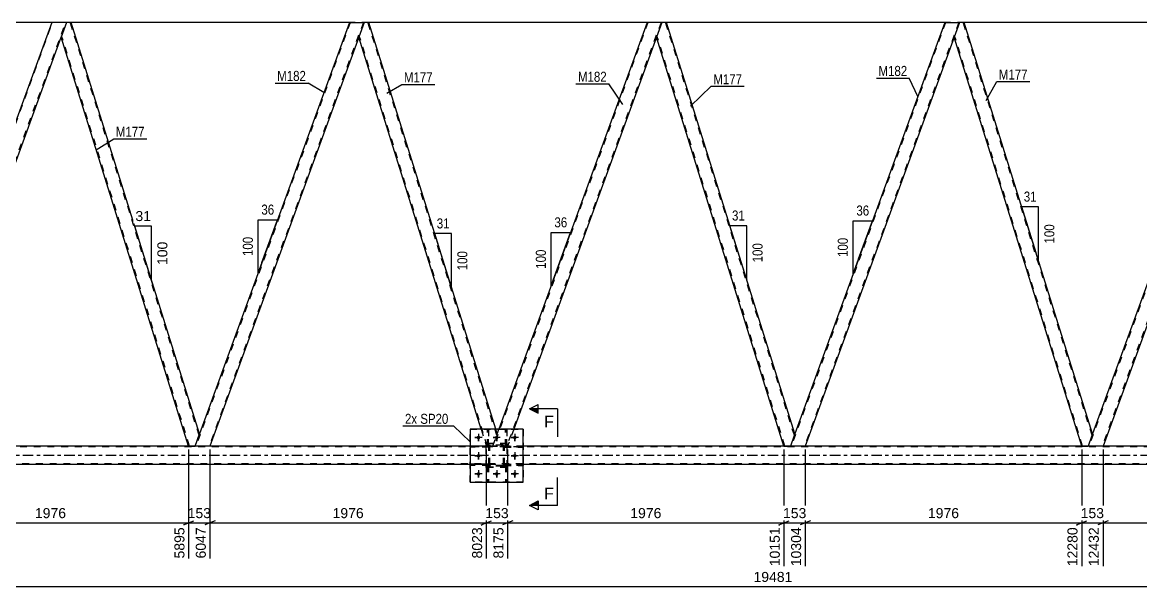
# Model space of a CAD drawing. Header units: millimetres. Extents: x 0 to 841, y 0 to 594.
# Drawn here: x 214.6 to 534.4, y 271.5 to 433 of the extents above; entities that cross this region are included whole.
import ezdxf

# ---------------------------------------------------------------- set-up
doc = ezdxf.new("R2010")
doc.units = ezdxf.units.MM
doc.linetypes.add('DXK_LINE_DOT2', pattern=[3.9198, 1.9599, -1.9599])
doc.linetypes.add('DXK_LINE_DOT3', pattern=[5.9187, 2.979, -0.9799, 0.9799, -0.9799])
doc.styles.add('Arial', font='ARIAL.TTF', dxfattribs={"height": 0.2})
doc.styles.add('Arial Narrow', font='ARIALN.TTF', dxfattribs={"height": 0.2})

# ---------------------------------------------------------------- blocks, each defined once
blk = doc.blocks.new('Part-318886624-3119 - 3093')
at = {"color": 7, "linetype": 'DXK_LINE_DOT2'}
for p, q in [((478.6, 432.97), (434.48, 311.75)), ((482.35, 432.97), (438.23, 311.75)), ((478.6, 432.97), (478.62, 432.97)), ((482.6, 432.97), (481.06, 428.72)), ((435.49, 315.22), (434.23, 311.75)), ((438.48, 311.75), (434.23, 311.75))]:
    blk.add_line(p, q, dxfattribs=at)
at = {"color": 2, "linetype": 'Continuous'}
for p, q in [((478.35, 432.97), (435.49, 315.22)), ((478.35, 432.97), (482.6, 432.97)), ((481.06, 428.72), (438.48, 311.75))]:
    blk.add_line(p, q, dxfattribs=at)
blk = doc.blocks.new('Part-318886624-3114 - 3093')
at = {"color": 7, "linetype": 'DXK_LINE_DOT2'}
for p, q in [((563.74, 432.97), (519.62, 311.75)), ((567.48, 432.97), (523.36, 311.75)), ((563.74, 432.97), (563.76, 432.97)), ((567.74, 432.97), (566.19, 428.72)), ((520.62, 315.22), (519.36, 311.75)), ((523.62, 311.75), (519.36, 311.75))]:
    blk.add_line(p, q, dxfattribs=at)
at = {"color": 2, "linetype": 'Continuous'}
for p, q in [((563.48, 432.97), (520.62, 315.22)), ((563.48, 432.97), (567.74, 432.97)), ((566.19, 428.72), (523.62, 311.75))]:
    blk.add_line(p, q, dxfattribs=at)
blk = doc.blocks.new('Part-318886624-3571 - 3093')
at = {"color": 7, "linetype": 'DXK_LINE_DOT2'}
for p, q in [((348.01, 311.74), (342.61, 311.74)), ((342.61, 311.42), (342.61, 311.74)), ((348.01, 311.42), (342.61, 311.42)), ((347.41, 311.42), (347.41, 311.74)), ((348.01, 311.74), (348.01, 311.42))]:
    blk.add_line(p, q, dxfattribs=at)
blk = doc.blocks.new('Part-318886624-3124 - 3093')
at = {"color": 7, "linetype": 'DXK_LINE_DOT2'}
for p, q in [((308.33, 432.97), (264.21, 311.75)), ((312.08, 432.97), (267.96, 311.75)), ((308.33, 432.97), (308.35, 432.97)), ((312.34, 432.97), (310.79, 428.72)), ((265.22, 315.22), (263.96, 311.75)), ((268.22, 311.75), (263.96, 311.75))]:
    blk.add_line(p, q, dxfattribs=at)
at = {"color": 2, "linetype": 'Continuous'}
for p, q in [((308.08, 432.97), (265.22, 315.22)), ((308.08, 432.97), (312.34, 432.97)), ((310.79, 428.72), (268.22, 311.75))]:
    blk.add_line(p, q, dxfattribs=at)
blk = doc.blocks.new('Part-318886624-3125 - 3093')
at = {"color": 7, "linetype": 'DXK_LINE_DOT2'}
for p, q in [((348.01, 306.54), (342.61, 306.54)), ((342.61, 306.54), (342.61, 306.22)), ((348.01, 306.22), (342.61, 306.22)), ((347.41, 306.22), (347.41, 306.54)), ((348.01, 306.22), (348.01, 306.54))]:
    blk.add_line(p, q, dxfattribs=at)
blk = doc.blocks.new('Part-318886624-3126 - 3093')
at = {"color": 7, "linetype": 'DXK_LINE_DOT2'}
for p, q in [((352.76, 311.73), (352.76, 316.58)), ((352.76, 316.58), (353.08, 316.58)), ((353.08, 316.58), (353.08, 311.73)), ((352.76, 312.33), (353.08, 312.33)), ((353.08, 311.73), (352.76, 311.73))]:
    blk.add_line(p, q, dxfattribs=at)
blk = doc.blocks.new('Part-318886624-3141 - 3093')
at = {"color": 2, "linetype": 'Continuous'}
for p, q in [((227.2, 432.97), (225.65, 428.72)), ((228.52, 432.97), (227.2, 432.97)), ((265.22, 315.22), (228.52, 432.97)), ((262.11, 311.75), (225.65, 428.72)), ((263.96, 311.75), (265.22, 315.22))]:
    blk.add_line(p, q, dxfattribs=at)
at = {"color": 7, "linetype": 'DXK_LINE_DOT2'}
for p, q in [((265.09, 314.85), (228.27, 432.97)), ((262.36, 311.75), (225.79, 429.09)), ((262.11, 311.75), (263.96, 311.75))]:
    blk.add_line(p, q, dxfattribs=at)
blk = doc.blocks.new('Part-318886624-3156 - 3093')
at = {"color": 7, "linetype": 'DXK_LINE_DOT2'}
for p, q in [((179.08, 311.75), (223.2, 432.97)), ((182.83, 311.75), (226.95, 432.97)), ((223.2, 432.97), (223.22, 432.97)), ((227.2, 432.97), (225.65, 428.72)), ((178.82, 311.75), (180.58, 316.58)), ((183.08, 311.75), (184.84, 316.58)), ((183.08, 311.75), (178.82, 311.75))]:
    blk.add_line(p, q, dxfattribs=at)
at = {"color": 2, "linetype": 'Continuous'}
for p, q in [((222.94, 432.97), (180.58, 316.58)), ((227.2, 432.97), (222.94, 432.97)), ((184.84, 316.58), (225.65, 428.72))]:
    blk.add_line(p, q, dxfattribs=at)
blk = doc.blocks.new('Part-318886624-3166 - 3093')
at = {"color": 2, "linetype": 'Continuous'}
for p, q in [((312.34, 432.97), (310.79, 428.72)), ((313.65, 432.97), (312.34, 432.97)), ((349.93, 316.58), (313.65, 432.97)), ((345.74, 316.58), (310.79, 428.72))]:
    blk.add_line(p, q, dxfattribs=at)
at = {"color": 7, "linetype": 'DXK_LINE_DOT2'}
for p, q in [((350.22, 314.85), (313.4, 432.97)), ((347.5, 311.75), (310.92, 429.09)), ((345.74, 316.58), (347.25, 311.75)), ((349.09, 311.75), (350.36, 315.22)), ((350.36, 315.22), (349.93, 316.58)), ((347.25, 311.75), (349.09, 311.75))]:
    blk.add_line(p, q, dxfattribs=at)
blk = doc.blocks.new('Part-318886624-3261 - 3093')
at = {"color": 2, "linetype": 'Continuous'}
for p, q in [((482.6, 432.97), (481.06, 428.72)), ((483.92, 432.97), (482.6, 432.97)), ((520.62, 315.22), (483.92, 432.97)), ((517.52, 311.75), (481.06, 428.72)), ((520.35, 314.48), (519.36, 311.75)), ((520.62, 315.22), (520.35, 314.48))]:
    blk.add_line(p, q, dxfattribs=at)
at = {"color": 7, "linetype": 'DXK_LINE_DOT2'}
for p, q in [((520.49, 314.85), (483.67, 432.97)), ((517.77, 311.75), (481.19, 429.09)), ((520.6, 315.17), (520.35, 314.48)), ((517.52, 311.75), (519.36, 311.75))]:
    blk.add_line(p, q, dxfattribs=at)
blk = doc.blocks.new('Part-318886624-3278 - 3093')
at = {"color": 7, "linetype": 'DXK_LINE_DOT2'}
for p, q in [((393.47, 432.97), (349.35, 311.75)), ((397.21, 432.97), (353.09, 311.75)), ((393.47, 432.97), (393.49, 432.97)), ((397.47, 432.97), (395.92, 428.72)), ((349.09, 311.75), (350.85, 316.58)), ((355.11, 316.58), (353.35, 311.75)), ((353.35, 311.75), (349.09, 311.75))]:
    blk.add_line(p, q, dxfattribs=at)
at = {"color": 2, "linetype": 'Continuous'}
for p, q in [((393.21, 432.97), (350.85, 316.58)), ((397.47, 432.97), (393.21, 432.97)), ((395.92, 428.72), (355.11, 316.58))]:
    blk.add_line(p, q, dxfattribs=at)
blk = doc.blocks.new('Part-318886624-3289 - 3093')
at = {"color": 2, "linetype": 'Continuous'}
for p, q in [((342.61, 316.58), (342.61, 301.38)), ((357.81, 316.58), (342.61, 316.58)), ((357.81, 301.38), (357.81, 316.58)), ((342.61, 301.38), (357.81, 301.38))]:
    blk.add_line(p, q, dxfattribs=at)
blk = doc.blocks.new('Part-318886624-3294 - 3093')
at = {"color": 7, "linetype": 'DXK_LINE_DOT2'}
for p, q in [((342.61, 301.38), (342.61, 316.58)), ((342.61, 316.58), (357.81, 316.58)), ((357.81, 316.58), (357.81, 301.38)), ((357.81, 301.38), (342.61, 301.38))]:
    blk.add_line(p, q, dxfattribs=at)
blk = doc.blocks.new('Part-318886624-3305 - 3093')
at = {"color": 7, "linetype": 'DXK_LINE_DOT2'}
for p, q in [((347.56, 311.73), (347.56, 316.58)), ((347.56, 316.58), (347.88, 316.58)), ((347.88, 316.58), (347.88, 311.73)), ((347.56, 312.33), (347.88, 312.33)), ((347.88, 311.73), (347.56, 311.73))]:
    blk.add_line(p, q, dxfattribs=at)
blk = doc.blocks.new('Part-318886624-3359 - 3093')
at = {"color": 2, "linetype": 'Continuous'}
for p, q in [((222.94, 432.97), (143.38, 432.97)), ((308.08, 432.97), (228.52, 432.97)), ((393.21, 432.97), (313.65, 432.97)), ((478.35, 432.97), (398.79, 432.97)), ((563.48, 432.97), (483.92, 432.97))]:
    blk.add_line(p, q, dxfattribs=at)
at = {"color": 7, "linetype": 'DXK_LINE_DOT2'}
for p, q in [((228.52, 432.97), (222.94, 432.97)), ((313.65, 432.97), (308.08, 432.97)), ((398.79, 432.97), (393.21, 432.97)), ((483.92, 432.97), (478.35, 432.97))]:
    blk.add_line(p, q, dxfattribs=at)
blk = doc.blocks.new('Bolt-318886624-3406 - 3093')
at = {"color": 1, "linetype": 'Continuous'}
for p, q in [((343.97, 314.18), (344.66, 314.18)), ((345.01, 315.22), (345.01, 314.52)), ((345.01, 313.14), (345.01, 313.83)), ((346.05, 314.18), (345.36, 314.18)), ((349.17, 314.18), (349.86, 314.18)), ((350.21, 315.22), (350.21, 314.52)), ((350.21, 313.14), (350.21, 313.83)), ((351.25, 314.18), (350.56, 314.18)), ((354.37, 314.18), (355.06, 314.18)), ((355.41, 315.22), (355.41, 314.52)), ((355.41, 313.14), (355.41, 313.83)), ((356.45, 314.18), (355.76, 314.18)), ((343.97, 308.98), (344.66, 308.98)), ((345.01, 310.02), (345.01, 309.32)), ((345.01, 307.94), (345.01, 308.63)), ((346.05, 308.98), (345.36, 308.98)), ((354.37, 308.98), (355.06, 308.98)), ((355.41, 310.02), (355.41, 309.32)), ((355.41, 307.94), (355.41, 308.63)), ((356.45, 308.98), (355.76, 308.98)), ((345.01, 304.82), (345.01, 304.12)), ((350.21, 304.82), (350.21, 304.12)), ((355.41, 304.82), (355.41, 304.12)), ((343.97, 303.78), (344.66, 303.78)), ((345.01, 302.74), (345.01, 303.43)), ((346.05, 303.78), (345.36, 303.78)), ((349.17, 303.78), (349.86, 303.78)), ((350.21, 302.74), (350.21, 303.43)), ((351.25, 303.78), (350.56, 303.78)), ((354.37, 303.78), (355.06, 303.78)), ((355.41, 302.74), (355.41, 303.43)), ((356.45, 303.78), (355.76, 303.78))]:
    blk.add_line(p, q, dxfattribs=at)
blk = doc.blocks.new('Bolt-318886624-3407 - 3093')
at = {"linetype": 'Continuous'}
for points in [[(345.53, 314.18, -1), (344.49, 314.18, -1)], [(350.73, 314.18, -1), (349.69, 314.18, -1)], [(355.93, 314.18, -1), (354.89, 314.18, -1)], [(345.53, 308.98, -1), (344.49, 308.98, -1)], [(355.93, 308.98, -1), (354.89, 308.98, -1)], [(345.53, 303.78, -1), (344.49, 303.78, -1)], [(350.73, 303.78, -1), (349.69, 303.78, -1)], [(355.93, 303.78, -1), (354.89, 303.78, -1)]]:
    blk.add_hatch(color=1, dxfattribs=at).paths.add_polyline_path(points)
at = {"color": 1, "linetype": 'Continuous'}
for p, q in [((346.05, 314.18), (343.97, 314.18)), ((345.01, 315.22), (345.01, 313.14)), ((351.25, 314.18), (349.17, 314.18)), ((350.21, 315.22), (350.21, 313.14)), ((356.45, 314.18), (354.37, 314.18)), ((355.41, 315.22), (355.41, 313.14)), ((346.05, 308.98), (343.97, 308.98)), ((345.01, 310.02), (345.01, 307.94)), ((356.45, 308.98), (354.37, 308.98)), ((355.41, 310.02), (355.41, 307.94)), ((345.01, 304.82), (345.01, 302.74)), ((350.21, 304.82), (350.21, 302.74)), ((355.41, 304.82), (355.41, 302.74)), ((346.05, 303.78), (343.97, 303.78)), ((351.25, 303.78), (349.17, 303.78)), ((356.45, 303.78), (354.37, 303.78))]:
    blk.add_line(p, q, dxfattribs=at)
blk = doc.blocks.new('Part-318886624-3599 - 3093')
at = {"color": 7, "linetype": 'DXK_LINE_DOT2'}
for p, q in [((352.41, 311.42), (352.41, 311.74)), ((352.41, 311.74), (357.81, 311.74)), ((357.81, 311.42), (352.41, 311.42)), ((353.01, 311.42), (353.01, 311.74)), ((357.81, 311.74), (357.81, 311.42))]:
    blk.add_line(p, q, dxfattribs=at)
blk = doc.blocks.new('Part-318886624-3595 - 3093')
at = {"color": 7, "linetype": 'DXK_LINE_DOT2'}
for p, q in [((347.56, 306.21), (347.88, 306.21)), ((347.56, 306.21), (347.56, 301.38)), ((347.56, 305.61), (347.88, 305.61)), ((347.88, 306.21), (347.88, 301.38)), ((347.88, 301.38), (347.56, 301.38))]:
    blk.add_line(p, q, dxfattribs=at)
blk = doc.blocks.new('Part-318886624-3480 - 3093')
at = {"color": 7, "linetype": 'DXK_LINE_DOT2'}
for p, q in [((348.01, 311.74), (342.61, 311.74)), ((342.61, 311.74), (342.61, 311.42)), ((348.01, 311.42), (342.61, 311.42)), ((347.41, 311.42), (347.41, 311.74)), ((348.01, 311.42), (348.01, 311.74))]:
    blk.add_line(p, q, dxfattribs=at)
blk = doc.blocks.new('Part-318886624-3481 - 3093')
at = {"color": 7, "linetype": 'DXK_LINE_DOT2'}
for p, q in [((357.81, 306.54), (352.41, 306.54)), ((352.41, 306.54), (352.41, 306.22)), ((352.41, 306.22), (357.81, 306.22)), ((353.01, 306.22), (353.01, 306.54)), ((357.81, 306.22), (357.81, 306.54))]:
    blk.add_line(p, q, dxfattribs=at)
blk = doc.blocks.new('Part-318886624-3482 - 3093')
at = {"color": 7, "linetype": 'DXK_LINE_DOT2'}
for p, q in [((357.81, 311.74), (352.41, 311.74)), ((352.41, 311.74), (352.41, 311.42)), ((352.41, 311.42), (357.81, 311.42)), ((353.01, 311.42), (353.01, 311.74)), ((357.81, 311.42), (357.81, 311.74))]:
    blk.add_line(p, q, dxfattribs=at)
blk = doc.blocks.new('Part-318886624-3483 - 3093')
at = {"color": 7, "linetype": 'DXK_LINE_DOT2'}
for p, q in [((348.01, 311.5), (348.05, 311.68)), ((348.05, 311.68), (348.01, 311.5)), ((348.01, 306.46), (348.01, 311.5)), ((348.25, 311.5), (348.27, 311.59)), ((348.25, 306.46), (348.25, 311.5)), ((348.27, 311.59), (348.32, 311.67)), ((348.31, 311.94), (348.49, 311.98)), ((348.49, 311.98), (348.31, 311.94)), ((348.32, 311.67), (348.4, 311.72)), ((348.4, 311.72), (348.49, 311.74)), ((351.93, 311.98), (348.49, 311.98)), ((348.49, 311.74), (351.93, 311.74)), ((351.93, 311.98), (352.11, 311.94)), ((352.11, 311.94), (351.93, 311.98)), ((351.93, 311.74), (352.02, 311.72)), ((352.02, 311.72), (352.1, 311.67)), ((352.1, 311.67), (352.15, 311.59)), ((352.15, 311.59), (352.17, 311.5)), ((352.17, 306.46), (352.17, 311.5)), ((352.37, 311.68), (352.41, 311.5)), ((352.41, 311.5), (352.37, 311.68)), ((352.41, 306.46), (352.41, 311.5)), ((348.05, 306.27), (348.01, 306.46)), ((348.01, 306.46), (348.05, 306.27)), ((348.27, 306.36), (348.25, 306.46)), ((348.32, 306.29), (348.27, 306.36)), ((348.49, 305.98), (348.31, 306.01)), ((348.31, 306.01), (348.49, 305.98)), ((348.4, 306.23), (348.32, 306.29)), ((348.49, 306.22), (348.4, 306.23)), ((351.93, 306.22), (348.49, 306.22)), ((351.93, 305.98), (348.49, 305.98)), ((352.02, 306.23), (351.93, 306.22)), ((352.11, 306.01), (351.93, 305.98)), ((351.93, 305.98), (352.11, 306.01)), ((352.1, 306.29), (352.02, 306.23)), ((352.15, 306.36), (352.1, 306.29)), ((352.17, 306.46), (352.15, 306.36)), ((352.41, 306.46), (352.37, 306.27)), ((352.37, 306.27), (352.41, 306.46))]:
    blk.add_line(p, q, dxfattribs=at)
at = {"color": 7, "linetype": 'DXK_LINE_DOT3'}
blk.add_line((350.21, 308.98), (350.21, 308.98), dxfattribs=at)
at = {"color": 7, "linetype": 'DXK_LINE_DOT2'}
for centre, start, end in [((348.49, 311.5), 112.5, 157.5), ((348.49, 311.5), 112.5, 157.5), ((351.93, 311.5), 22.5, 67.5), ((351.93, 311.5), 22.5, 67.5), ((348.49, 306.46), 202.5, 247.5), ((348.49, 306.46), 202.5, 247.5), ((351.93, 306.46), 292.5, 337.5), ((351.93, 306.46), 292.5, 337.5)]:
    blk.add_arc(centre, 0.48, start, end, dxfattribs=at)
blk = doc.blocks.new('Part-318886624-3544 - 3093')
at = {"color": 7, "linetype": 'DXK_LINE_DOT2'}
for p, q in [((741.11, 311.51), (72.66, 311.51)), ((357.81, 311.75), (342.61, 311.75)), ((741.75, 306.71), (72.66, 306.71)), ((357.81, 306.47), (342.61, 306.47))]:
    blk.add_line(p, q, dxfattribs=at)
at = {"color": 2, "linetype": 'Continuous'}
for p, q in [((342.61, 311.75), (187.54, 311.75)), ((598.01, 311.75), (357.81, 311.75)), ((342.61, 306.47), (187.54, 306.47)), ((598.01, 306.47), (357.81, 306.47))]:
    blk.add_line(p, q, dxfattribs=at)
at = {"color": 7, "linetype": 'DXK_LINE_DOT3'}
blk.add_line((72.66, 309.11), (741.43, 309.11), dxfattribs=at)
blk = doc.blocks.new('Part-318886624-3570 - 3093')
at = {"color": 7, "linetype": 'DXK_LINE_DOT2'}
for p, q in [((348.01, 306.54), (342.61, 306.54)), ((342.61, 306.22), (342.61, 306.54)), ((348.01, 306.22), (342.61, 306.22)), ((347.41, 306.22), (347.41, 306.54)), ((348.01, 306.54), (348.01, 306.22))]:
    blk.add_line(p, q, dxfattribs=at)
blk = doc.blocks.new('Part-318886624-3572 - 3093')
at = {"color": 7, "linetype": 'DXK_LINE_DOT2'}
for p, q in [((347.88, 306.21), (347.56, 306.21)), ((347.56, 306.21), (347.56, 301.38)), ((347.56, 305.61), (347.88, 305.61)), ((347.88, 306.21), (347.88, 301.38)), ((347.56, 301.38), (347.88, 301.38))]:
    blk.add_line(p, q, dxfattribs=at)
blk = doc.blocks.new('Part-318886624-3573 - 3093')
at = {"color": 7, "linetype": 'DXK_LINE_DOT2'}
for p, q in [((353.08, 306.21), (352.76, 306.21)), ((352.76, 306.21), (352.76, 301.38)), ((352.76, 305.61), (353.08, 305.61)), ((353.08, 306.21), (353.08, 301.38)), ((352.76, 301.38), (353.08, 301.38))]:
    blk.add_line(p, q, dxfattribs=at)
blk = doc.blocks.new('Part-318886624-3580 - 3093')
at = {"color": 2, "linetype": 'Continuous'}
for p, q in [((347.56, 316.58), (347.56, 316.58)), ((347.88, 316.58), (347.56, 316.58)), ((347.88, 316.58), (347.88, 316.58))]:
    blk.add_line(p, q, dxfattribs=at)
at = {"color": 7, "linetype": 'DXK_LINE_DOT2'}
for p, q in [((347.56, 311.73), (347.56, 316.58)), ((347.88, 311.73), (347.88, 316.58)), ((347.56, 312.33), (347.88, 312.33)), ((347.88, 311.73), (347.56, 311.73))]:
    blk.add_line(p, q, dxfattribs=at)
blk = doc.blocks.new('Part-318886624-3581 - 3093')
at = {"color": 2, "linetype": 'Continuous'}
for p, q in [((352.76, 316.58), (352.76, 316.58)), ((353.08, 316.58), (352.76, 316.58)), ((353.08, 316.58), (353.08, 316.58))]:
    blk.add_line(p, q, dxfattribs=at)
at = {"color": 7, "linetype": 'DXK_LINE_DOT2'}
for p, q in [((352.76, 311.73), (352.76, 316.58)), ((353.08, 311.73), (353.08, 316.58)), ((352.76, 312.33), (353.08, 312.33)), ((353.08, 311.73), (352.76, 311.73))]:
    blk.add_line(p, q, dxfattribs=at)
blk = doc.blocks.new('Part-318886624-3591 - 3093')
at = {"color": 2, "linetype": 'Continuous'}
for p, q in [((397.47, 432.97), (395.92, 428.72)), ((398.79, 432.97), (397.47, 432.97)), ((435.49, 315.22), (398.79, 432.97)), ((432.38, 311.75), (395.92, 428.72)), ((435.22, 314.48), (434.23, 311.75)), ((435.49, 315.22), (435.22, 314.48))]:
    blk.add_line(p, q, dxfattribs=at)
at = {"color": 7, "linetype": 'DXK_LINE_DOT2'}
for p, q in [((435.35, 314.85), (398.54, 432.97)), ((432.63, 311.75), (396.06, 429.09)), ((435.47, 315.17), (435.22, 314.48)), ((432.38, 311.75), (434.23, 311.75))]:
    blk.add_line(p, q, dxfattribs=at)
blk = doc.blocks.new('Part-318886624-3592 - 3093')
at = {"color": 7, "linetype": 'DXK_LINE_DOT2'}
for p, q in [((353.21, 312.38), (347.21, 312.38)), ((347.21, 305.58), (347.21, 312.38)), ((353.21, 305.58), (353.21, 312.38)), ((353.21, 305.58), (347.21, 305.58))]:
    blk.add_line(p, q, dxfattribs=at)
blk = doc.blocks.new('Part-318886624-3593 - 3093')
at = {"color": 7, "linetype": 'DXK_LINE_DOT2'}
for p, q in [((353.21, 312.51), (347.21, 312.51)), ((347.21, 305.71), (347.21, 312.51)), ((353.21, 305.71), (353.21, 312.51)), ((353.21, 305.71), (347.21, 305.71))]:
    blk.add_line(p, q, dxfattribs=at)
blk = doc.blocks.new('Part-318886624-3594 - 3093')
at = {"color": 7, "linetype": 'DXK_LINE_DOT2'}
for p, q in [((348.01, 311.5), (348.05, 311.68)), ((348.05, 311.68), (348.01, 311.5)), ((348.01, 306.46), (348.01, 311.5)), ((348.25, 311.5), (348.27, 311.59)), ((348.25, 306.46), (348.25, 311.5)), ((348.27, 311.59), (348.32, 311.67)), ((348.31, 311.94), (348.49, 311.98)), ((348.49, 311.98), (348.31, 311.94)), ((348.32, 311.67), (348.4, 311.72)), ((348.4, 311.72), (348.49, 311.74)), ((351.93, 311.98), (348.49, 311.98)), ((348.49, 311.74), (351.93, 311.74)), ((351.93, 311.98), (352.11, 311.94)), ((352.11, 311.94), (351.93, 311.98)), ((351.93, 311.74), (352.02, 311.72)), ((352.02, 311.72), (352.1, 311.67)), ((352.1, 311.67), (352.15, 311.59)), ((352.15, 311.59), (352.17, 311.5)), ((352.17, 306.46), (352.17, 311.5)), ((352.37, 311.68), (352.41, 311.5)), ((352.41, 311.5), (352.37, 311.68)), ((352.41, 306.46), (352.41, 311.5)), ((348.05, 306.27), (348.01, 306.46)), ((348.01, 306.46), (348.05, 306.27)), ((348.27, 306.36), (348.25, 306.46)), ((348.32, 306.29), (348.27, 306.36)), ((348.49, 305.98), (348.31, 306.01)), ((348.31, 306.01), (348.49, 305.98)), ((348.4, 306.23), (348.32, 306.29)), ((348.49, 306.22), (348.4, 306.23)), ((351.93, 306.22), (348.49, 306.22)), ((351.93, 305.98), (348.49, 305.98)), ((352.02, 306.23), (351.93, 306.22)), ((352.11, 306.01), (351.93, 305.98)), ((351.93, 305.98), (352.11, 306.01)), ((352.1, 306.29), (352.02, 306.23)), ((352.15, 306.36), (352.1, 306.29)), ((352.17, 306.46), (352.15, 306.36)), ((352.41, 306.46), (352.37, 306.27)), ((352.37, 306.27), (352.41, 306.46))]:
    blk.add_line(p, q, dxfattribs=at)
at = {"color": 7, "linetype": 'DXK_LINE_DOT3'}
blk.add_line((350.21, 308.98), (350.21, 308.98), dxfattribs=at)
at = {"color": 7, "linetype": 'DXK_LINE_DOT2'}
for centre, start, end in [((348.49, 311.5), 112.5, 157.5), ((348.49, 311.5), 112.5, 157.5), ((351.93, 311.5), 22.5, 67.5), ((351.93, 311.5), 22.5, 67.5), ((348.49, 306.46), 202.5, 247.5), ((348.49, 306.46), 202.5, 247.5), ((351.93, 306.46), 292.5, 337.5), ((351.93, 306.46), 292.5, 337.5)]:
    blk.add_arc(centre, 0.48, start, end, dxfattribs=at)
blk = doc.blocks.new('Part-318886624-3598 - 3093')
at = {"color": 7, "linetype": 'DXK_LINE_DOT2'}
for p, q in [((352.41, 306.22), (352.41, 306.54)), ((352.41, 306.54), (357.81, 306.54)), ((357.81, 306.22), (352.41, 306.22)), ((353.01, 306.22), (353.01, 306.54)), ((357.81, 306.54), (357.81, 306.22))]:
    blk.add_line(p, q, dxfattribs=at)
blk = doc.blocks.new('Part-318886624-3602 - 3093')
at = {"color": 7, "linetype": 'DXK_LINE_DOT2'}
for p, q in [((352.76, 306.21), (353.08, 306.21)), ((352.76, 306.21), (352.76, 301.38)), ((352.76, 305.61), (353.08, 305.61)), ((353.08, 306.21), (353.08, 301.38)), ((353.08, 301.38), (352.76, 301.38))]:
    blk.add_line(p, q, dxfattribs=at)
blk = doc.blocks.new('StraightDimension-318886624-4210 - 3093')
at = {"color": 7, "linetype": 'Continuous'}
for p, q in [((262.11, 310.75), (262.11, 279.59)), ((268.22, 310.75), (268.22, 279.59)), ((260.61, 289.18), (263.61, 290.38)), ((262.11, 289.78), (268.22, 289.78)), ((269.72, 290.38), (266.72, 289.18))]:
    blk.add_line(p, q, dxfattribs=at)
at = {"color": 0}
blk.add_wipeout([(269.1, 290.53), (269.1, 294.73), (261.23, 294.73), (261.23, 290.53)], dxfattribs=at)
at = {"color": 3, "style": 'Arial'}
blk.add_text('153', height=2.865, dxfattribs=at).set_placement((261.83, 291.13))
at = {"color": 0, "linetype": 'Continuous'}
blk.add_wipeout([(267.61, 289.08), (263.41, 289.08), (263.41, 278.99), (267.61, 278.99)], dxfattribs=at)
at = {"color": 3, "linetype": 'Continuous', "style": 'Arial'}
blk.add_text('6047', height=2.865, rotation=90.0002, dxfattribs=at).set_placement((267.02, 279.59))
blk = doc.blocks.new('AngleDimension-318886624-12790 - 3093')
at = {"color": 7, "linetype": 'Continuous'}
for p, q in [((365.78, 372.83), (371.32, 372.83)), ((365.78, 357.61), (371.32, 372.83)), ((365.78, 357.61), (365.78, 372.83)), ((366.39, 359.26), (371.32, 372.83))]:
    blk.add_line(p, q, dxfattribs=at)
at = {"color": 0}
for points in [[(370.98, 373.73), (370.98, 377.93), (366.13, 377.93), (366.13, 373.73)], [(364.88, 368.57), (360.68, 368.57), (360.68, 361.88), (364.88, 361.88)]]:
    blk.add_wipeout(points, dxfattribs=at)
at = {"color": 3, "style": 'Arial Narrow'}
blk.add_text('36', height=2.863, dxfattribs=at).set_placement((366.73, 374.33))
blk.add_text('100', height=2.863, rotation=90.0002, dxfattribs=at).set_placement((364.28, 362.48))
blk = doc.blocks.new('AngleDimension-318886624-12776 - 3093')
at = {"color": 7, "linetype": 'Continuous'}
for p, q in [((281.97, 376.47), (287.52, 376.47)), ((281.97, 361.25), (287.52, 376.47)), ((281.97, 361.25), (281.97, 376.47)), ((283.08, 364.29), (287.52, 376.47))]:
    blk.add_line(p, q, dxfattribs=at)
at = {"color": 0}
for points in [[(287.17, 377.37), (287.17, 381.57), (282.32, 381.57), (282.32, 377.37)], [(281.07, 372.2), (276.87, 372.2), (276.87, 365.52), (281.07, 365.52)]]:
    blk.add_wipeout(points, dxfattribs=at)
at = {"color": 3, "style": 'Arial Narrow'}
blk.add_text('36', height=2.863, dxfattribs=at).set_placement((282.92, 377.97))
blk.add_text('100', height=2.863, rotation=90.0002, dxfattribs=at).set_placement((280.47, 366.12))
blk = doc.blocks.new('AngleDimension-318886624-12700 - 3093')
at = {"color": 7, "linetype": 'Continuous'}
for p, q in [((421.75, 374.78), (416.93, 374.78)), ((421.75, 359.31), (416.93, 374.78)), ((421.75, 359.31), (421.75, 374.78)), ((421.68, 359.52), (421.75, 359.31))]:
    blk.add_line(p, q, dxfattribs=at)
at = {"color": 0}
for points in [[(421.76, 375.68), (421.76, 379.88), (416.91, 379.88), (416.91, 375.68)], [(426.85, 370.39), (422.65, 370.39), (422.65, 363.71), (426.85, 363.71)]]:
    blk.add_wipeout(points, dxfattribs=at)
at = {"color": 3, "style": 'Arial Narrow'}
blk.add_text('31', height=2.863, dxfattribs=at).set_placement((417.51, 376.28))
blk.add_text('100', height=2.863, rotation=90.0002, dxfattribs=at).set_placement((426.25, 364.31))
blk = doc.blocks.new('StraightDimension-318886624-4280 - 3093')
at = {"color": 7, "linetype": 'Continuous'}
for p, q in [((438.48, 310.75), (438.48, 277.37)), ((517.52, 310.75), (517.52, 277.37)), ((439.98, 290.38), (436.98, 289.18)), ((438.48, 289.78), (517.52, 289.78)), ((516.02, 289.18), (519.02, 290.38))]:
    blk.add_line(p, q, dxfattribs=at)
at = {"color": 0}
blk.add_wipeout([(483.05, 290.53), (483.05, 294.73), (472.95, 294.73), (472.95, 290.53)], dxfattribs=at)
at = {"color": 0, "linetype": 'Continuous'}
blk.add_wipeout([(516.92, 289.08), (512.72, 289.08), (512.72, 276.77), (516.92, 276.77)], dxfattribs=at)
at = {"color": 3, "style": 'Arial'}
blk.add_text('1976', height=2.865, dxfattribs=at).set_placement((473.55, 291.13))
at = {"color": 3, "linetype": 'Continuous', "style": 'Arial'}
blk.add_text('12280', height=2.865, rotation=90.0002, dxfattribs=at).set_placement((516.32, 277.37))
blk = doc.blocks.new('StraightDimension-318886624-4308 - 3093')
at = {"color": 7, "linetype": 'Continuous'}
for p, q in [((523.62, 310.75), (523.62, 277.37)), ((602.65, 310.75), (602.65, 277.37)), ((525.12, 290.38), (522.12, 289.18)), ((523.62, 289.78), (602.65, 289.78)), ((601.15, 289.18), (604.15, 290.38))]:
    blk.add_line(p, q, dxfattribs=at)
at = {"color": 0}
blk.add_wipeout([(568.18, 290.53), (568.18, 294.73), (558.09, 294.73), (558.09, 290.53)], dxfattribs=at)
at = {"color": 0, "linetype": 'Continuous'}
blk.add_wipeout([(602.05, 289.08), (597.85, 289.08), (597.85, 276.77), (602.05, 276.77)], dxfattribs=at)
at = {"color": 3, "style": 'Arial'}
blk.add_text('1976', height=2.865, dxfattribs=at).set_placement((558.69, 291.13))
at = {"color": 3, "linetype": 'Continuous', "style": 'Arial'}
blk.add_text('14408', height=2.865, rotation=90.0002, dxfattribs=at).set_placement((601.45, 277.37))
blk = doc.blocks.new('StraightDimension-318886624-4252 - 3093')
at = {"color": 7, "linetype": 'Continuous'}
for p, q in [((353.35, 310.75), (353.35, 279.59)), ((432.38, 310.75), (432.38, 277.37)), ((354.85, 290.38), (351.85, 289.18)), ((353.35, 289.78), (432.38, 289.78)), ((430.88, 289.18), (433.88, 290.38))]:
    blk.add_line(p, q, dxfattribs=at)
at = {"color": 0}
blk.add_wipeout([(397.91, 290.53), (397.91, 294.73), (387.82, 294.73), (387.82, 290.53)], dxfattribs=at)
at = {"color": 0, "linetype": 'Continuous'}
blk.add_wipeout([(431.78, 289.08), (427.58, 289.08), (427.58, 276.77), (431.78, 276.77)], dxfattribs=at)
at = {"color": 3, "style": 'Arial'}
blk.add_text('1976', height=2.865, dxfattribs=at).set_placement((388.42, 291.13))
at = {"color": 3, "linetype": 'Continuous', "style": 'Arial'}
blk.add_text('10151', height=2.865, rotation=90.0002, dxfattribs=at).set_placement((431.18, 277.37))
blk = doc.blocks.new('AngleDimension-318886624-3975 - 3093')
at = {"color": 7, "linetype": 'Continuous'}
for p, q in [((337.32, 372.52), (332.5, 372.52)), ((337.32, 357.05), (332.5, 372.52)), ((337.32, 357.05), (337.32, 372.52)), ((337.52, 356.41), (337.32, 357.05))]:
    blk.add_line(p, q, dxfattribs=at)
at = {"color": 0}
for points in [[(337.34, 373.42), (337.34, 377.62), (332.48, 377.62), (332.48, 373.42)], [(342.42, 368.13), (338.22, 368.13), (338.22, 361.44), (342.42, 361.44)]]:
    blk.add_wipeout(points, dxfattribs=at)
at = {"color": 3, "style": 'Arial Narrow'}
blk.add_text('31', height=2.863, dxfattribs=at).set_placement((333.08, 374.02))
blk.add_text('100', height=2.863, rotation=90.0002, dxfattribs=at).set_placement((341.82, 362.04))
blk = doc.blocks.new('AngleDimension-318886624-4143 - 3093')
at = {"color": 7, "linetype": 'Continuous'}
for p, q in [((251.53, 374.62), (246.71, 374.62)), ((251.53, 359.15), (246.71, 374.62)), ((251.53, 359.15), (251.53, 374.62)), ((252.26, 356.8), (251.53, 359.15))]:
    blk.add_line(p, q, dxfattribs=at)
at = {"color": 0}
for points in [[(251.94, 375.52), (251.94, 379.72), (246.29, 379.72), (246.29, 375.52)], [(256.63, 370.82), (252.43, 370.82), (252.43, 362.95), (256.63, 362.95)]]:
    blk.add_wipeout(points, dxfattribs=at)
at = {"color": 3, "style": 'Arial'}
blk.add_text('31', height=2.865, dxfattribs=at).set_placement((246.89, 376.12))
blk.add_text('100', height=2.865, rotation=90.0002, dxfattribs=at).set_placement((256.03, 363.55))
blk = doc.blocks.new('StraightDimension-318886624-4196 - 3093')
at = {"color": 7, "linetype": 'Continuous'}
for p, q in [((183.08, 310.75), (183.08, 279.59)), ((262.11, 310.75), (262.11, 279.59)), ((184.58, 290.38), (181.58, 289.18)), ((183.08, 289.78), (262.11, 289.78)), ((260.61, 289.18), (263.61, 290.38))]:
    blk.add_line(p, q, dxfattribs=at)
at = {"color": 0}
blk.add_wipeout([(227.64, 290.53), (227.64, 294.73), (217.55, 294.73), (217.55, 290.53)], dxfattribs=at)
at = {"color": 0, "linetype": 'Continuous'}
blk.add_wipeout([(261.51, 289.08), (257.31, 289.08), (257.31, 278.99), (261.51, 278.99)], dxfattribs=at)
at = {"color": 3, "style": 'Arial'}
blk.add_text('1976', height=2.865, dxfattribs=at).set_placement((218.15, 291.13))
at = {"color": 3, "linetype": 'Continuous', "style": 'Arial'}
blk.add_text('5895', height=2.865, rotation=90.0002, dxfattribs=at).set_placement((260.91, 279.59))
blk = doc.blocks.new('StraightDimension-318886624-4224 - 3093')
at = {"color": 7, "linetype": 'Continuous'}
for p, q in [((268.22, 310.75), (268.22, 279.59)), ((347.25, 310.75), (347.25, 279.59)), ((269.72, 290.38), (266.72, 289.18)), ((268.22, 289.78), (347.25, 289.78)), ((345.75, 289.18), (348.75, 290.38))]:
    blk.add_line(p, q, dxfattribs=at)
at = {"color": 0}
blk.add_wipeout([(312.78, 290.53), (312.78, 294.73), (302.68, 294.73), (302.68, 290.53)], dxfattribs=at)
at = {"color": 0, "linetype": 'Continuous'}
blk.add_wipeout([(346.65, 289.08), (342.45, 289.08), (342.45, 278.99), (346.65, 278.99)], dxfattribs=at)
at = {"color": 3, "style": 'Arial'}
blk.add_text('1976', height=2.865, dxfattribs=at).set_placement((303.28, 291.13))
at = {"color": 3, "linetype": 'Continuous', "style": 'Arial'}
blk.add_text('8023', height=2.865, rotation=90.0002, dxfattribs=at).set_placement((346.05, 279.59))
blk = doc.blocks.new('StraightDimension-318886624-4238 - 3093')
at = {"color": 7, "linetype": 'Continuous'}
for p, q in [((347.25, 310.75), (347.25, 279.59)), ((353.35, 310.75), (353.35, 279.59)), ((345.75, 289.18), (348.75, 290.38)), ((347.25, 289.78), (353.35, 289.78)), ((354.85, 290.38), (351.85, 289.18))]:
    blk.add_line(p, q, dxfattribs=at)
at = {"color": 0}
blk.add_wipeout([(354.23, 290.53), (354.23, 294.73), (346.36, 294.73), (346.36, 290.53)], dxfattribs=at)
at = {"color": 3, "style": 'Arial'}
blk.add_text('153', height=2.865, dxfattribs=at).set_placement((346.96, 291.13))
at = {"color": 0, "linetype": 'Continuous'}
blk.add_wipeout([(352.75, 289.08), (348.55, 289.08), (348.55, 278.99), (352.75, 278.99)], dxfattribs=at)
at = {"color": 3, "linetype": 'Continuous', "style": 'Arial'}
blk.add_text('8175', height=2.865, rotation=90.0002, dxfattribs=at).set_placement((352.15, 279.59))
blk = doc.blocks.new('StraightDimension-318886624-4266 - 3093')
at = {"color": 7, "linetype": 'Continuous'}
for p, q in [((432.38, 310.75), (432.38, 277.37)), ((438.48, 310.75), (438.48, 277.37)), ((430.88, 289.18), (433.88, 290.38)), ((432.38, 289.78), (438.48, 289.78)), ((439.98, 290.38), (436.98, 289.18))]:
    blk.add_line(p, q, dxfattribs=at)
at = {"color": 0}
blk.add_wipeout([(439.37, 290.53), (439.37, 294.73), (431.5, 294.73), (431.5, 290.53)], dxfattribs=at)
at = {"color": 3, "style": 'Arial'}
blk.add_text('153', height=2.865, dxfattribs=at).set_placement((432.1, 291.13))
at = {"color": 0, "linetype": 'Continuous'}
blk.add_wipeout([(437.88, 289.08), (433.68, 289.08), (433.68, 276.77), (437.88, 276.77)], dxfattribs=at)
at = {"color": 3, "linetype": 'Continuous', "style": 'Arial'}
blk.add_text('10304', height=2.865, rotation=90.0002, dxfattribs=at).set_placement((437.28, 277.37))
blk = doc.blocks.new('StraightDimension-318886624-4294 - 3093')
at = {"color": 7, "linetype": 'Continuous'}
for p, q in [((517.52, 310.75), (517.52, 277.37)), ((523.62, 310.75), (523.62, 277.37)), ((516.02, 289.18), (519.02, 290.38)), ((517.52, 289.78), (523.62, 289.78)), ((525.12, 290.38), (522.12, 289.18))]:
    blk.add_line(p, q, dxfattribs=at)
at = {"color": 0}
blk.add_wipeout([(524.5, 290.53), (524.5, 294.73), (516.63, 294.73), (516.63, 290.53)], dxfattribs=at)
at = {"color": 3, "style": 'Arial'}
blk.add_text('153', height=2.865, dxfattribs=at).set_placement((517.23, 291.13))
at = {"color": 0, "linetype": 'Continuous'}
blk.add_wipeout([(523.02, 289.08), (518.82, 289.08), (518.82, 276.77), (523.02, 276.77)], dxfattribs=at)
at = {"color": 3, "linetype": 'Continuous', "style": 'Arial'}
blk.add_text('12432', height=2.865, rotation=90.0002, dxfattribs=at).set_placement((522.42, 277.37))
blk = doc.blocks.new('StraightDimension-318886624-4533 - 3093')
at = {"color": 7, "linetype": 'Continuous'}
blk.add_line((61.8, 271.53), (796.63, 271.53), dxfattribs=at)
at = {"color": 0}
blk.add_wipeout([(435.38, 272.28), (435.38, 276.48), (423.06, 276.48), (423.06, 272.28)], dxfattribs=at)
at = {"color": 3, "style": 'Arial'}
blk.add_text('19481', height=2.865, dxfattribs=at).set_placement((423.66, 272.88))
blk = doc.blocks.new('AngleDimension-318886624-12714 - 3093')
at = {"color": 7, "linetype": 'Continuous'}
for p, q in [((452.14, 376.2), (457.69, 376.2)), ((452.14, 360.98), (457.69, 376.2)), ((452.14, 360.98), (452.14, 376.2)), ((453.71, 365.27), (457.69, 376.2))]:
    blk.add_line(p, q, dxfattribs=at)
at = {"color": 0}
for points in [[(457.34, 377.1), (457.34, 381.3), (452.49, 381.3), (452.49, 377.1)], [(451.24, 371.94), (447.04, 371.94), (447.04, 365.25), (451.24, 365.25)]]:
    blk.add_wipeout(points, dxfattribs=at)
at = {"color": 3, "style": 'Arial Narrow'}
blk.add_text('36', height=2.863, dxfattribs=at).set_placement((453.09, 377.7))
blk.add_text('100', height=2.863, rotation=90.0002, dxfattribs=at).set_placement((450.64, 365.85))
blk = doc.blocks.new('AngleDimension-318886624-12728 - 3093')
at = {"color": 7, "linetype": 'Continuous'}
for p, q in [((504.48, 367.01), (500.37, 380.19)), ((505.19, 380.19), (500.37, 380.19)), ((505.19, 364.72), (500.37, 380.19)), ((505.19, 364.72), (505.19, 380.19))]:
    blk.add_line(p, q, dxfattribs=at)
at = {"color": 0}
for points in [[(505.21, 381.09), (505.21, 385.29), (500.36, 385.29), (500.36, 381.09)], [(510.29, 375.8), (506.09, 375.8), (506.09, 369.12), (510.29, 369.12)]]:
    blk.add_wipeout(points, dxfattribs=at)
at = {"color": 3, "style": 'Arial Narrow'}
blk.add_text('31', height=2.863, dxfattribs=at).set_placement((500.96, 381.69))
blk.add_text('100', height=2.863, rotation=90.0002, dxfattribs=at).set_placement((509.69, 369.72))
blk = doc.blocks.new('Mark-318886624-3115 - 3093')
at = {"color": 0}
blk.add_wipeout([(467.63, 417.64), (467.63, 420.64), (459.41, 420.64), (459.41, 417.64)], dxfattribs=at)
blk.add_wipeout([(467.63, 417.64), (467.63, 420.64), (459.41, 420.64), (459.41, 417.64)], dxfattribs=at)
at = {"color": 30, "linetype": 'Continuous'}
for p in [(458.81, 417.04), (470.74, 411.57)]:
    blk.add_line(p, (468.23, 417.04), dxfattribs=at)
at = {"color": 3, "style": 'Arial Narrow'}
blk.add_text('M182', height=2.863, dxfattribs=at).set_placement((459.41, 417.64))
blk = doc.blocks.new('Mark-318886624-3120 - 3093')
at = {"color": 0}
blk.add_wipeout([(295.66, 416.21), (295.66, 419.21), (287.44, 419.21), (287.44, 416.21)], dxfattribs=at)
blk.add_wipeout([(295.66, 416.21), (295.66, 419.21), (287.44, 419.21), (287.44, 416.21)], dxfattribs=at)
at = {"color": 30, "linetype": 'Continuous'}
for p in [(286.84, 415.61), (300.77, 412.88)]:
    blk.add_line(p, (296.26, 415.61), dxfattribs=at)
at = {"color": 3, "style": 'Arial Narrow'}
blk.add_text('M182', height=2.863, dxfattribs=at).set_placement((287.44, 416.21))
blk = doc.blocks.new('Mark-318886624-3137 - 3093')
at = {"color": 0}
blk.add_wipeout([(249.52, 400.24), (249.52, 403.24), (241.29, 403.24), (241.29, 400.24)], dxfattribs=at)
blk.add_wipeout([(249.52, 400.24), (249.52, 403.24), (241.29, 403.24), (241.29, 400.24)], dxfattribs=at)
at = {"color": 30, "linetype": 'Continuous'}
for p, q in [((235.71, 396.47), (240.69, 399.64)), ((240.69, 399.64), (250.12, 399.64))]:
    blk.add_line(p, q, dxfattribs=at)
at = {"color": 3, "style": 'Arial Narrow'}
blk.add_text('M177', height=2.863, dxfattribs=at).set_placement((241.29, 400.24))
blk = doc.blocks.new('Mark-318886624-3162 - 3093')
at = {"color": 0}
blk.add_wipeout([(331.9, 415.82), (331.9, 418.82), (323.68, 418.82), (323.68, 415.82)], dxfattribs=at)
blk.add_wipeout([(331.9, 415.82), (331.9, 418.82), (323.68, 418.82), (323.68, 415.82)], dxfattribs=at)
at = {"color": 30, "linetype": 'Continuous'}
for p, q in [((318.75, 412.72), (323.08, 415.22)), ((323.08, 415.22), (332.5, 415.22))]:
    blk.add_line(p, q, dxfattribs=at)
at = {"color": 3, "style": 'Arial Narrow'}
blk.add_text('M177', height=2.863, dxfattribs=at).set_placement((323.68, 415.82))
blk = doc.blocks.new('Mark-318886624-3257 - 3093')
at = {"color": 0}
blk.add_wipeout([(502.06, 416.62), (502.06, 419.62), (493.83, 419.62), (493.83, 416.62)], dxfattribs=at)
blk.add_wipeout([(502.06, 416.62), (502.06, 419.62), (493.83, 419.62), (493.83, 416.62)], dxfattribs=at)
at = {"color": 30, "linetype": 'Continuous'}
for p, q in [((490.21, 410.61), (493.23, 416.02)), ((493.23, 416.02), (502.66, 416.02))]:
    blk.add_line(p, q, dxfattribs=at)
at = {"color": 3, "style": 'Arial Narrow'}
blk.add_text('M177', height=2.863, dxfattribs=at).set_placement((493.83, 416.62))
blk = doc.blocks.new('Mark-318886624-3274 - 3093')
at = {"color": 0}
blk.add_wipeout([(381.68, 415.98), (381.68, 418.98), (373.46, 418.98), (373.46, 415.98)], dxfattribs=at)
blk.add_wipeout([(381.68, 415.98), (381.68, 418.98), (373.46, 418.98), (373.46, 415.98)], dxfattribs=at)
at = {"color": 30, "linetype": 'Continuous'}
for p in [(372.86, 415.38), (386.31, 409.43)]:
    blk.add_line(p, (382.28, 415.38), dxfattribs=at)
at = {"color": 3, "style": 'Arial Narrow'}
blk.add_text('M182', height=2.863, dxfattribs=at).set_placement((373.46, 415.98))
blk = doc.blocks.new('Mark-318886624-3587 - 3093')
at = {"color": 0}
blk.add_wipeout([(420.4, 415.28), (420.4, 418.28), (412.18, 418.28), (412.18, 415.28)], dxfattribs=at)
blk.add_wipeout([(420.4, 415.28), (420.4, 418.28), (412.18, 418.28), (412.18, 415.28)], dxfattribs=at)
at = {"color": 30, "linetype": 'Continuous'}
for p, q in [((405.65, 409.03), (411.58, 414.68)), ((411.58, 414.68), (421, 414.68))]:
    blk.add_line(p, q, dxfattribs=at)
at = {"color": 3, "style": 'Arial Narrow'}
blk.add_text('M177', height=2.863, dxfattribs=at).set_placement((412.18, 415.28))
blk = doc.blocks.new('SectionMark-318886624-4605 - 3093')
at = {"linetype": 'Continuous'}
for points in [[(362.1, 322.38), (362.1, 321.13), (359.6, 322.38)], [(362.1, 296.04), (362.1, 294.79), (359.6, 294.79)]]:
    blk.add_hatch(color=6, dxfattribs=at).paths.add_polyline_path(points)
at = {"color": 6, "linetype": 'Continuous'}
for p, q in [((359.6, 322.38), (362.1, 323.63)), ((362.1, 321.13), (362.1, 323.63)), ((367.6, 322.38), (359.6, 322.38)), ((359.6, 322.38), (362.1, 321.13)), ((359.6, 294.79), (362.1, 296.04)), ((367.6, 294.79), (359.6, 294.79)), ((362.1, 293.54), (359.6, 294.79)), ((362.1, 296.04), (362.1, 293.54))]:
    blk.add_line(p, q, dxfattribs=at)
at = {"color": 0, "linetype": 'Continuous'}
for points in [[(366.6, 317.13), (366.6, 320.63), (363.75, 320.63), (363.75, 317.13)], [(366.6, 296.54), (366.6, 300.04), (363.75, 300.04), (363.75, 296.54)]]:
    blk.add_wipeout(points, dxfattribs=at)
at = {"color": 6, "linetype": 'Continuous'}
for p, q in [((367.6, 322.38), (367.6, 314.38)), ((367.6, 294.79), (367.6, 302.79))]:
    blk.add_line(p, q, dxfattribs=at)
at = {"color": 3, "linetype": 'Continuous', "style": 'Arial'}
for p in [(363.75, 317.13), (363.75, 296.54)]:
    blk.add_text('F', height=3.34, dxfattribs=at).set_placement(p)
blk = doc.blocks.new('MarkSet-318886624-4649 - 3093')
at = {"color": 0}
blk.add_wipeout([(327.46, 318.11), (327.46, 321.11), (323.98, 321.11), (323.98, 318.11)], dxfattribs=at)
blk.add_wipeout([(327.46, 318.11), (327.46, 321.11), (323.98, 321.11), (323.98, 318.11)], dxfattribs=at)
blk.add_wipeout([(336.4, 318.11), (336.4, 321.11), (328.36, 321.11), (328.36, 318.11)], dxfattribs=at)
blk.add_wipeout([(336.4, 318.11), (336.4, 321.11), (328.36, 321.11), (328.36, 318.11)], dxfattribs=at)
at = {"color": 30, "linetype": 'Continuous'}
for p in [(323.38, 317.51), (342.61, 312.93)]:
    blk.add_line(p, (337.9, 317.51), dxfattribs=at)
at = {"color": 3, "style": 'Arial Narrow'}
for s, p in [('2x', (323.98, 318.11)), ('SP20', (328.36, 318.11))]:
    blk.add_text(s, height=2.863, dxfattribs=at).set_placement(p)

msp = doc.modelspace()

# ---------------------------------------------------------------- block references
for name in ['Part-318886624-3359 - 3093', 'Part-318886624-3156 - 3093', 'Part-318886624-3141 - 3093', 'Part-318886624-3124 - 3093', 'Part-318886624-3166 - 3093', 'Part-318886624-3278 - 3093', 'Part-318886624-3591 - 3093', 'Part-318886624-3119 - 3093', 'Part-318886624-3261 - 3093', 'Part-318886624-3114 - 3093', 'Part-318886624-3289 - 3093', 'Part-318886624-3294 - 3093', 'Bolt-318886624-3406 - 3093', 'Bolt-318886624-3407 - 3093', 'Part-318886624-3305 - 3093', 'Part-318886624-3580 - 3093', 'Part-318886624-3126 - 3093', 'Part-318886624-3581 - 3093', 'Part-318886624-3544 - 3093', 'Part-318886624-3571 - 3093', 'Part-318886624-3480 - 3093', 'Part-318886624-3593 - 3093', 'Part-318886624-3592 - 3093', 'Part-318886624-3483 - 3093', 'Part-318886624-3594 - 3093', 'Part-318886624-3599 - 3093', 'Part-318886624-3482 - 3093', 'Part-318886624-3125 - 3093', 'Part-318886624-3570 - 3093', 'Part-318886624-3595 - 3093', 'Part-318886624-3572 - 3093', 'Part-318886624-3481 - 3093', 'Part-318886624-3598 - 3093', 'Part-318886624-3573 - 3093', 'Part-318886624-3602 - 3093']:
    msp.add_blockref(name, (0, 0))

# ---------------------------------------------------------------- next in the draw order: block references
for name in ['AngleDimension-318886624-12776 - 3093', 'AngleDimension-318886624-4143 - 3093', 'AngleDimension-318886624-3975 - 3093', 'AngleDimension-318886624-12790 - 3093', 'AngleDimension-318886624-12700 - 3093', 'StraightDimension-318886624-4210 - 3093', 'StraightDimension-318886624-4252 - 3093', 'StraightDimension-318886624-4280 - 3093', 'StraightDimension-318886624-4308 - 3093']:
    msp.add_blockref(name, (0, 0))

# ---------------------------------------------------------------- next in the draw order: block references
for name in ['StraightDimension-318886624-4196 - 3093', 'StraightDimension-318886624-4224 - 3093', 'StraightDimension-318886624-4266 - 3093', 'StraightDimension-318886624-4294 - 3093']:
    msp.add_blockref(name, (0, 0))

# ---------------------------------------------------------------- next in the draw order: block references
msp.add_blockref('StraightDimension-318886624-4238 - 3093', (0, 0))

# ---------------------------------------------------------------- next in the draw order: block references
msp.add_blockref('StraightDimension-318886624-4533 - 3093', (0, 0))

# ---------------------------------------------------------------- next in the draw order: block references
for name in ['Mark-318886624-3120 - 3093', 'Mark-318886624-3274 - 3093', 'Mark-318886624-3115 - 3093', 'Mark-318886624-3257 - 3093', 'Mark-318886624-3162 - 3093', 'Mark-318886624-3587 - 3093', 'Mark-318886624-3137 - 3093', 'AngleDimension-318886624-12728 - 3093', 'AngleDimension-318886624-12714 - 3093', 'SectionMark-318886624-4605 - 3093', 'MarkSet-318886624-4649 - 3093']:
    msp.add_blockref(name, (0, 0))

doc.saveas('drawing.dxf')
